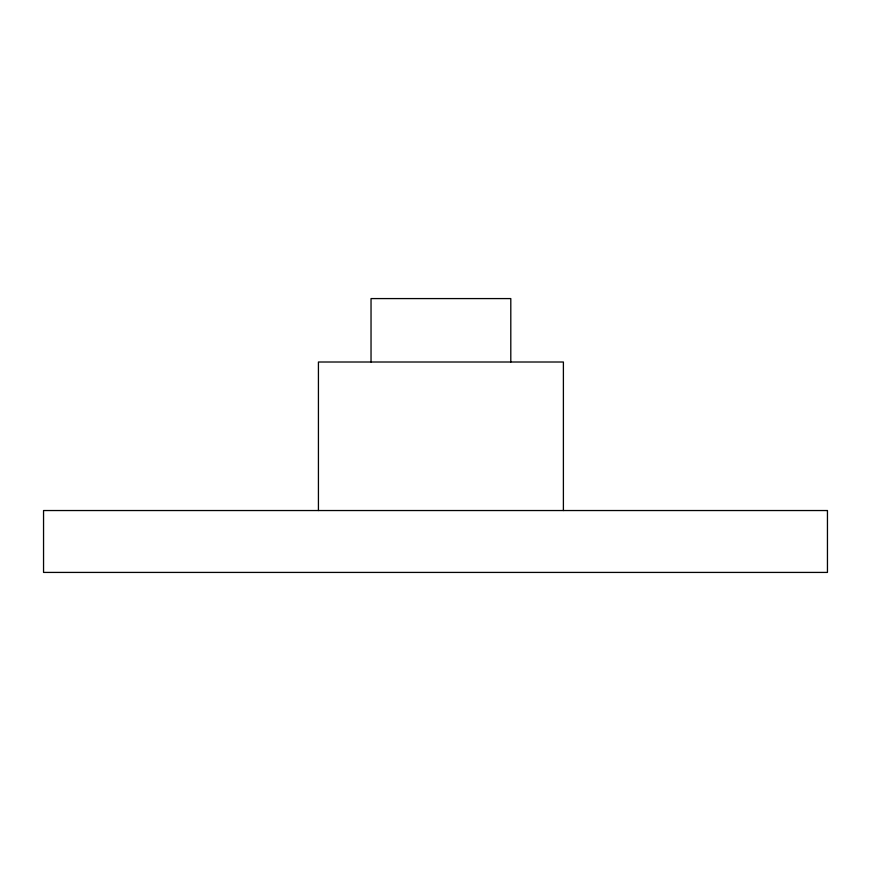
<?xml version="1.0" encoding="UTF-8"?>
<svg xmlns="http://www.w3.org/2000/svg" width="871" height="871" viewBox="0 0 871 871"><rect width="100%" height="100%" fill="white"/><g stroke="black" fill="none" stroke-linecap="round" stroke-linejoin="round"><path stroke-width="1.31" d="M563.395 510.537L563.395 362.009L318.427 362.009L318.427 510.537M510.798 362.009L510.798 298.579L371.035 298.579L371.035 362.009M827.45 510.537L43.55 510.537L43.55 572.421L827.45 572.421L827.45 510.537"/></g></svg>
